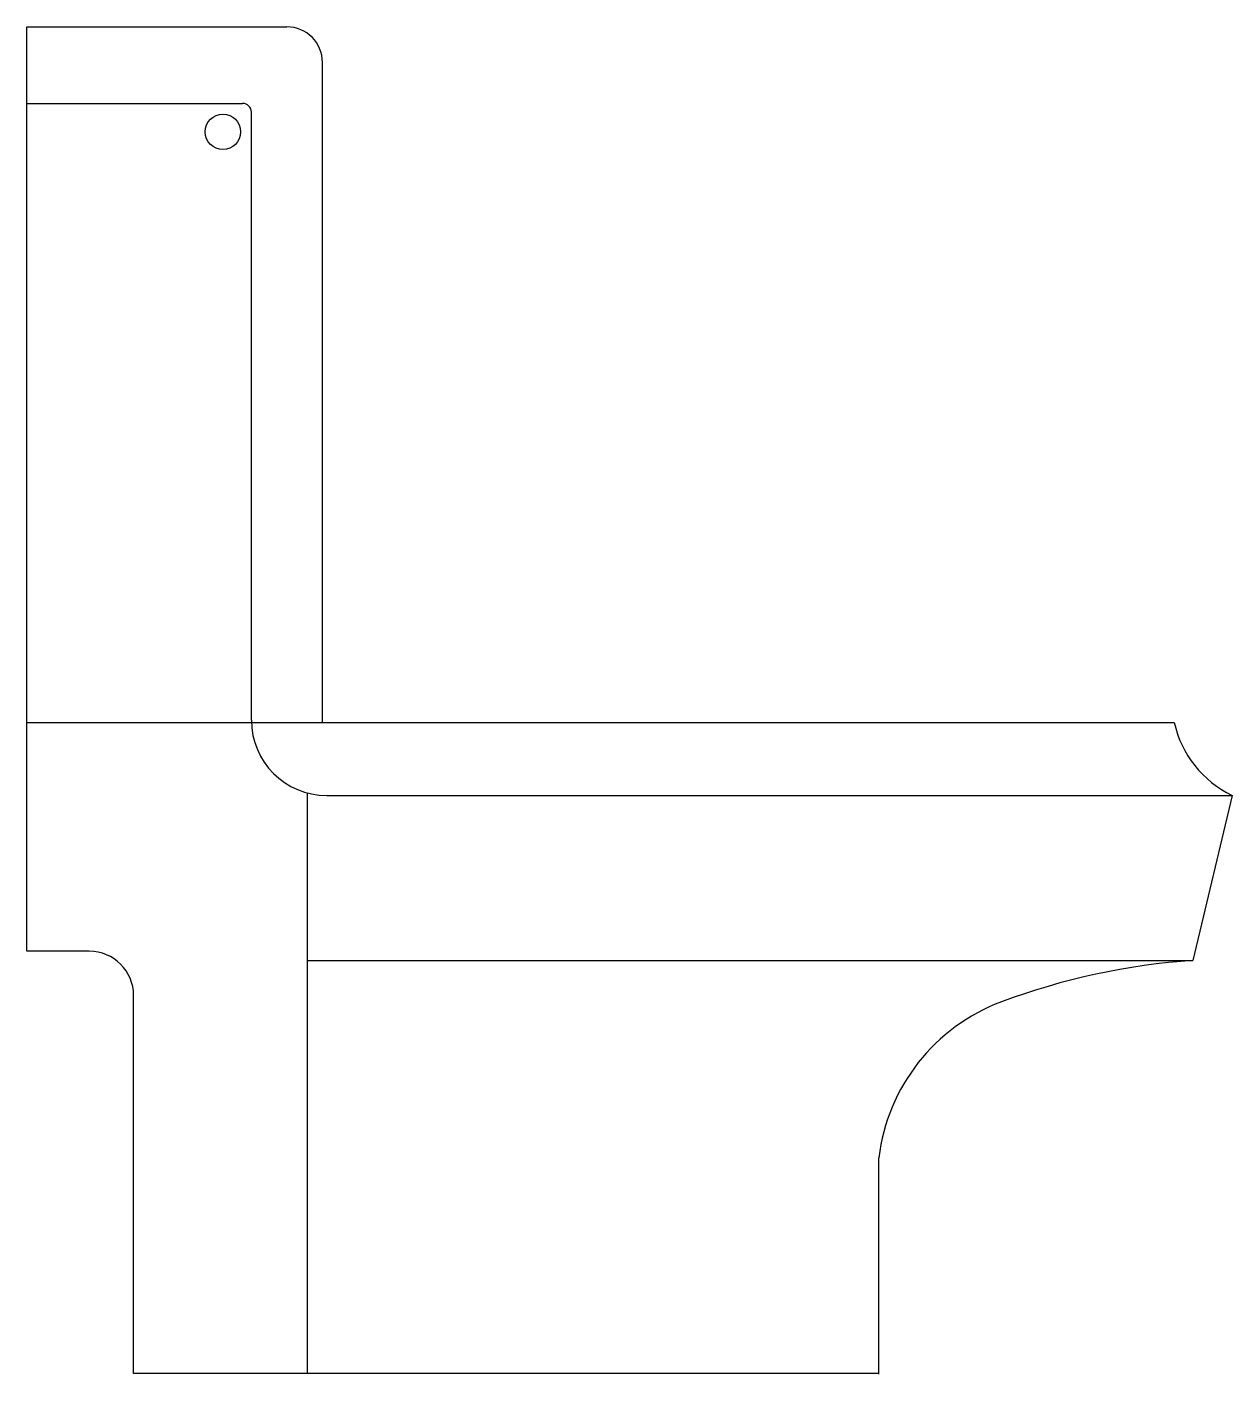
# Model space of a CAD drawing. Header units: millimetres. Extents: x -2988.356 to -2987.653, y 2968.382 to 2969.168.
import ezdxf

# ---------------------------------------------------------------- set-up
doc = ezdxf.new("R2010")
doc.units = ezdxf.units.MM
doc.header["$LTSCALE"] = 10
doc.layers.add('banheiro_louças', color=2, linetype='Continuous')

msp = doc.modelspace()

# ---------------------------------------------------------------- linework, layer by layer
at = {"layer": 'banheiro_louças'}
for p, q in [((-2988.35605, 2969.16782), (-2988.20432, 2969.16782)), ((-2988.35605, 2968.62834), (-2988.35605, 2969.16782)), ((-2988.18363, 2968.76191), (-2988.18363, 2969.14714)), ((-2988.35605, 2969.12319), (-2988.23023, 2969.12319)), ((-2988.22506, 2968.76321), (-2988.22506, 2969.11802)), ((-2988.35605, 2968.76191), (-2987.68666, 2968.76191)), ((-2988.19232, 2968.38191), (-2988.19232, 2968.72071)), ((-2988.1811, 2968.71925), (-2987.65304, 2968.71925)), ((-2987.65289, 2968.71925), (-2987.67569, 2968.62296)), ((-2987.65304, 2968.71925), (-2987.65289, 2968.71925)), ((-2988.3197, 2968.62834), (-2988.35605, 2968.62834)), ((-2988.19232, 2968.62296), (-2987.67569, 2968.62296)), ((-2988.29384, 2968.38191), (-2988.29384, 2968.60248)), ((-2987.85895, 2968.38154), (-2987.85895, 2968.50781)), ((-2987.85895, 2968.38191), (-2988.29384, 2968.38191))]:
    msp.add_line(p, q, dxfattribs=at)
msp.add_circle((-2988.24171, 2969.10659), 0.01034, dxfattribs=at)
for centre, radius, start, end in [((-2988.20432, 2969.14714), 0.02069, 0, 90), ((-2988.23023, 2969.11802), 0.00517, 0, 90), ((-2988.1811, 2968.76321), 0.04396, 180, 270), ((-2987.62548, 2968.77564), 0.0627, 192.64422, 244.08007), ((-2988.3197, 2968.60248), 0.02586, 0, 90), ((-2987.64842, 2968.22668), 0.39722, 93.93738, 110.48547), ((-2987.7485, 2968.49456), 0.11125, 110.48547, 173.17264)]:
    msp.add_arc(centre, radius, start, end, dxfattribs=at)

doc.saveas('drawing.dxf')
